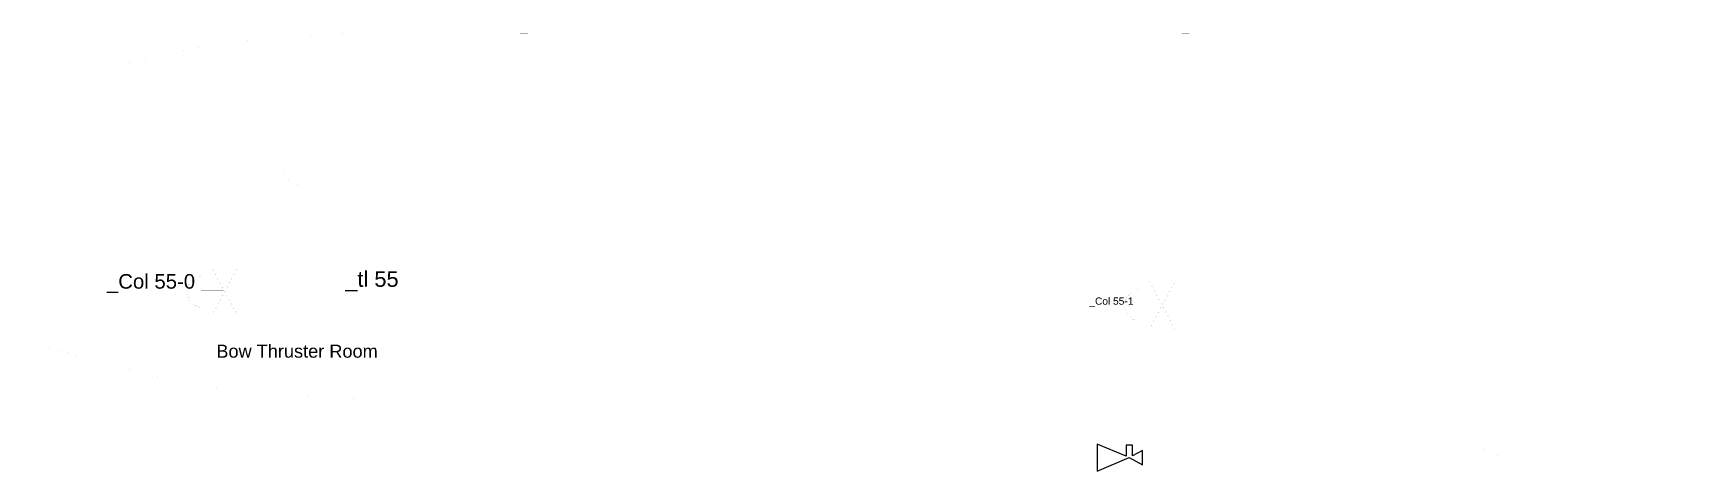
# Model space of a CAD drawing. Extents: x -145215 to -81904, y -5252 to 11604.
import ezdxf

# ---------------------------------------------------------------- set-up
doc = ezdxf.new("R2010")
doc.units = 0
doc.header["$MEASUREMENT"] = 0
doc.layers.add('Control Object', color=20, linetype='CONTINUOUS')
doc.layers.add('Omriss tanker', color=20, linetype='CONTINUOUS')
doc.styles.add('ARIAL', font='ARIAL.TTF', dxfattribs={"height": 12})

msp = doc.modelspace()

# ---------------------------------------------------------------- linework, layer by layer
at = {"layer": 'Control Object', "linetype": 'Continuous', "const_width": 0.3}
for points in [[(-135564, 6378), (-135201, 5597)], [(-135327, 6378), (-134964, 5597)], [(-89611, -4329), (-88609, -4740)]]:
    msp.add_lwpolyline(points, dxfattribs=at)
at = {"layer": 'Control Object', "linetype": 'Continuous'}
for points, const_width in [([(-137836, 2545), (-137836, 5987), (-135398, 5987), (-137836, 5987), (-137836, 2545)], 0.3), ([(-135146, 5987), (-101758, 5987), (-101758, 5987), (-89110, 5987), (-89110, -4534), (-89110, 5987), (-101758, 5987), (-101758, 5987), (-135146, 5987)], 0.3), ([(-101758, 2022), (-101758, 5987), (-101758, 2022)], 0.15), ([(-101758, 223), (-101758, -4734), (-102512, -4734), (-101758, -4734), (-101758, 223)], 0.3)]:
    msp.add_lwpolyline(points, close=True, dxfattribs=dict(at, const_width=const_width))
at = {"layer": 'Control Object', "color": 42, "linetype": 'Continuous'}
for points in [[(-137870, 1708, 1.68, 1.68, 0), (-138745, 1708, 1.68, 1.68, 0), (-138745, 2248, 1.68, 1.68, 0.884677), (-138745, 1043, 1.68, 1.68, 0), (-138745, 1582, 1.68, 1.68, 0), (-137870, 1582, 1.68, 1.68, 0), (-138321, 746, 0, 0, 0), (-137350, 746, 1.68, 1.68, 0), (-137836, 1645, 1.68, 1.68, 0), (-137350, 2545, 0, 0, 0), (-138321, 2545, 1.68, 1.68, 0)], [(-101792, 1186, 1.68, 1.68, 0), (-102667, 1186, 1.68, 1.68, 0), (-102667, 1725, 1.68, 1.68, 0.884677), (-102667, 520, 1.68, 1.68, 0), (-102667, 1060, 1.68, 1.68, 0), (-101792, 1060, 1.68, 1.68, 0), (-102243, 223, 0, 0, 0), (-101272, 223, 1.68, 1.68, 0), (-101758, 1123, 1.68, 1.68, 0), (-101272, 2022, 0, 0, 0), (-102243, 2022, 1.68, 1.68, 0)]]:
    msp.add_lwpolyline(points, format="xyseb", close=True, dxfattribs=at)
at = {"layer": 'Control Object', "color": 7, "linetype": 'Continuous'}
msp.add_lwpolyline([(-102512, -5012), (-102512, -4457), (-102905, -4670), (-102905, -4254), (-103145, -4254), (-103145, -4684), (-104259, -4217), (-104259, -5252), (-103025, -4734)], close=True, dxfattribs=at)
at = {"layer": 'Omriss tanker', "linetype": 'Continuous', "const_width": 0.15}
msp.add_lwpolyline([(-145209, 9420), (-144218, 9730), (-143466, 9949), (-142045, 10341), (-141013, 10601), (-139747, 10880), (-138414, 11117), (-136684, 11351), (-135536, 11453), (-134417, 11525), (-133058, 11579), (-131542, 11579), (-81907, 11604), (-81904, -2490), (-131542, -2490), (-132862, -2460), (-134146, -2414), (-136140, -2279), (-137603, -2121), (-139036, -1894), (-140326, -1639), (-141916, -1256), (-143332, -870), (-144679, -471), (-145215, -300), (-145209, 9420)], dxfattribs=at)

# ---------------------------------------------------------------- texts
at = {"layer": 'Control Object', "linetype": 'Continuous', "style": 'ARIAL'}
for s, height, p in [('_Col 55-0', 560, (-142365, 1766)), ('_Col 55-1', 280, (-104561, 1148))]:
    msp.add_text(s, height=height, dxfattribs=at).set_placement(p)
at = {"layer": 'Control Object', "linetype": 'Continuous', "insert": (-131945, -389), "char_height": 500, "width": 8402.78, "attachment_point": 3, "style": 'ARIAL'}
msp.add_mtext('Bow Thruster Room', dxfattribs=at)
at = {"layer": 'Omriss tanker', "linetype": 'Continuous', "style": 'ARIAL'}
msp.add_text('_tl 55', height=600, dxfattribs=at).set_placement((-133192, 1837))

doc.saveas('drawing.dxf')
